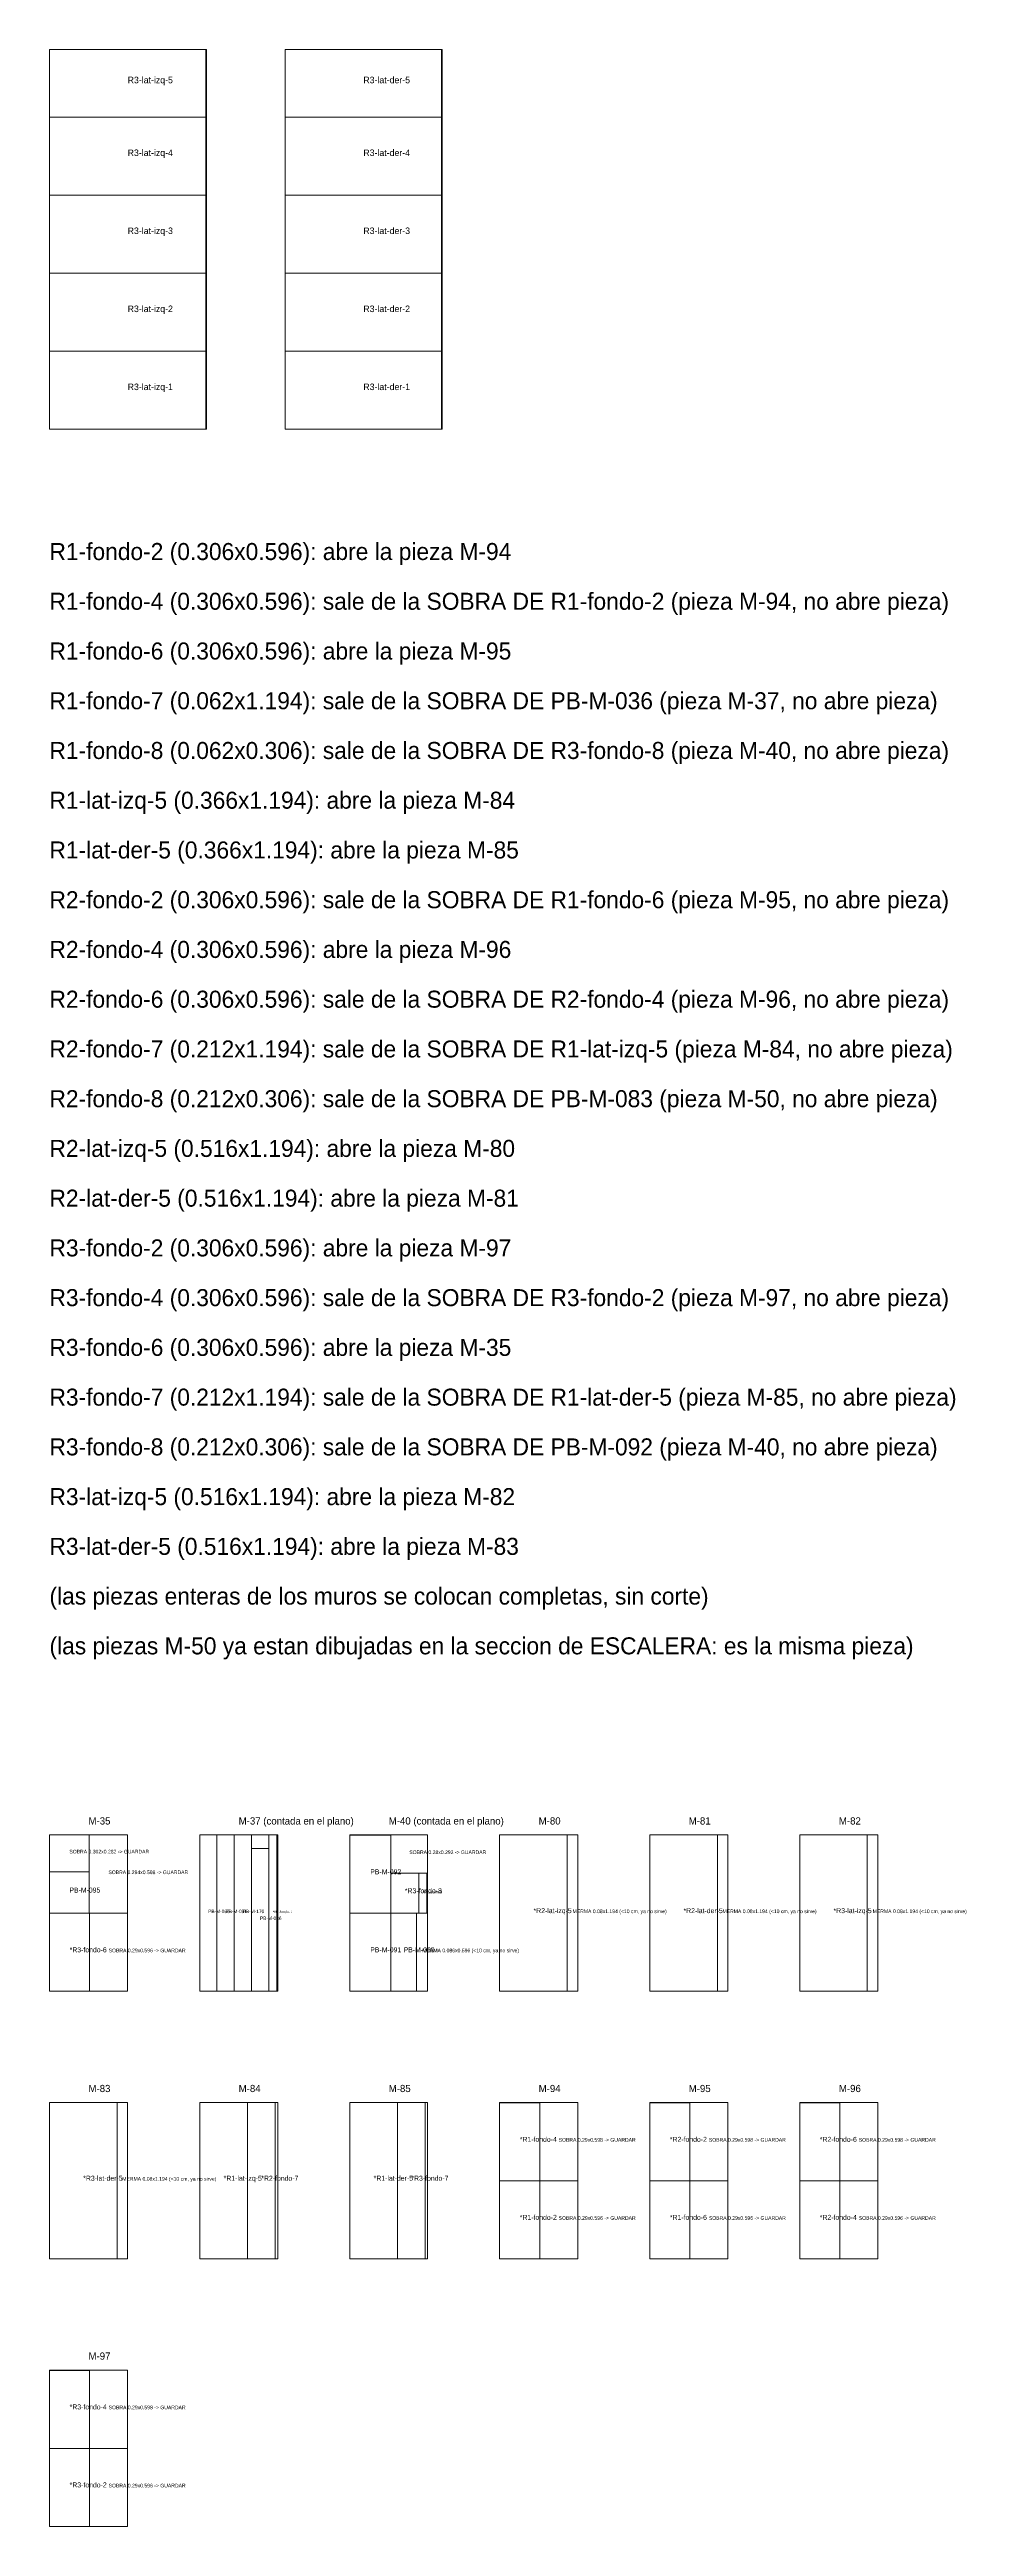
# Model space of a CAD drawing. Header units: metres. Extents: x 272.3 to 354.7, y -132.1 to -56.9.
# Drawn here: x 336.11 to 343.09, y -113.59 to -94.67 of the extents above; entities that cross this region are included whole.
import ezdxf

# ---------------------------------------------------------------- set-up
doc = ezdxf.new("R2010")
doc.units = ezdxf.units.M
for name, color, linetype, lineweight, plot in [('ESCALERA-REGADERA-ZOCLO', 6, 'Continuous', 0, False), ('ESCALERA-REGADERA-ZOCLO-TEXTO', 7, 'Continuous', 0, False), ('PLAN-CORTE-DESPERDICIO', 1, 'Continuous', 0, False), ('PLAN-CORTE-SOBRANTES', 2, 'Continuous', 0, False)]:
    doc.layers.add(name, color=color, linetype=linetype, lineweight=lineweight, plot=plot)

msp = doc.modelspace()

# ---------------------------------------------------------------- linework, layer by layer
at = {"layer": 'ESCALERA-REGADERA-ZOCLO'}
for points in [[(336.108, -97.572), (337.308, -97.572), (337.308, -94.672), (336.108, -94.672)], [(336.108, -95.188), (337.303, -95.188), (337.303, -94.672), (336.108, -94.672)], [(337.909, -97.572), (339.108, -97.572), (339.108, -94.672), (337.909, -94.672)], [(337.909, -95.188), (339.103, -95.188), (339.103, -94.672), (337.909, -94.672)], [(336.108, -95.784), (337.303, -95.784), (337.303, -95.188), (336.108, -95.188)], [(337.909, -95.784), (339.103, -95.784), (339.103, -95.188), (337.909, -95.188)], [(336.108, -96.38), (337.303, -96.38), (337.303, -95.784), (336.108, -95.784)], [(337.909, -96.38), (339.103, -96.38), (339.103, -95.784), (337.909, -95.784)], [(336.108, -96.976), (337.303, -96.976), (337.303, -96.38), (336.108, -96.38)], [(337.909, -96.976), (339.103, -96.976), (339.103, -96.38), (337.909, -96.38)], [(336.108, -97.572), (337.303, -97.572), (337.303, -96.976), (336.108, -96.976)], [(337.909, -97.572), (339.103, -97.572), (339.103, -96.976), (337.909, -96.976)], [(336.108, -109.506), (336.704, -109.506), (336.704, -108.312), (336.108, -108.312)], [(337.255, -109.506), (337.851, -109.506), (337.851, -108.312), (337.255, -108.312)], [(337.255, -109.506), (337.387, -109.506), (337.387, -108.312), (337.255, -108.312)], [(337.387, -109.506), (337.519, -109.506), (337.519, -108.312), (337.387, -108.312)], [(337.519, -109.506), (337.651, -109.506), (337.651, -108.312), (337.519, -108.312)], [(337.651, -109.506), (337.783, -109.506), (337.783, -108.415), (337.651, -108.415)], [(337.783, -109.506), (337.844, -109.506), (337.844, -108.312), (337.783, -108.312)], [(338.401, -109.506), (338.996, -109.506), (338.996, -108.312), (338.401, -108.312)], [(338.401, -108.91), (338.716, -108.91), (338.716, -108.314), (338.401, -108.314)], [(339.546, -109.506), (340.142, -109.506), (340.142, -108.312), (339.546, -108.312)], [(339.546, -109.506), (340.062, -109.506), (340.062, -108.312), (339.546, -108.312)], [(340.692, -109.506), (341.288, -109.506), (341.288, -108.312), (340.692, -108.312)], [(340.692, -109.506), (341.209, -109.506), (341.209, -108.312), (340.692, -108.312)], [(341.839, -109.506), (342.435, -109.506), (342.435, -108.312), (341.839, -108.312)], [(341.839, -109.506), (342.354, -109.506), (342.354, -108.312), (341.839, -108.312)], [(336.108, -108.91), (336.411, -108.91), (336.411, -108.594), (336.108, -108.594)], [(338.716, -108.91), (338.928, -108.91), (338.928, -108.604), (338.716, -108.604)], [(338.928, -108.91), (338.99, -108.91), (338.99, -108.604), (338.928, -108.604)], [(336.108, -109.506), (336.414, -109.506), (336.414, -108.91), (336.108, -108.91)], [(338.401, -109.506), (338.716, -109.506), (338.716, -108.91), (338.401, -108.91)], [(338.716, -109.506), (338.911, -109.506), (338.911, -108.91), (338.716, -108.91)], [(336.108, -111.55), (336.704, -111.55), (336.704, -110.356), (336.108, -110.356)], [(336.108, -111.55), (336.625, -111.55), (336.625, -110.356), (336.108, -110.356)], [(337.255, -111.55), (337.851, -111.55), (337.851, -110.356), (337.255, -110.356)], [(337.255, -111.55), (337.62, -111.55), (337.62, -110.356), (337.255, -110.356)], [(337.62, -111.55), (337.832, -111.55), (337.832, -110.356), (337.62, -110.356)], [(338.401, -111.55), (338.996, -111.55), (338.996, -110.356), (338.401, -110.356)], [(338.401, -111.55), (338.767, -111.55), (338.767, -110.356), (338.401, -110.356)], [(338.767, -111.55), (338.978, -111.55), (338.978, -110.356), (338.767, -110.356)], [(339.546, -111.55), (340.142, -111.55), (340.142, -110.356), (339.546, -110.356)], [(339.546, -110.954), (339.853, -110.954), (339.853, -110.358), (339.546, -110.358)], [(340.692, -111.55), (341.288, -111.55), (341.288, -110.356), (340.692, -110.356)], [(340.692, -110.954), (340.998, -110.954), (340.998, -110.358), (340.692, -110.358)], [(341.839, -111.55), (342.435, -111.55), (342.435, -110.356), (341.839, -110.356)], [(341.839, -110.954), (342.144, -110.954), (342.144, -110.358), (341.839, -110.358)], [(339.546, -111.55), (339.853, -111.55), (339.853, -110.954), (339.546, -110.954)], [(340.692, -111.55), (340.998, -111.55), (340.998, -110.954), (340.692, -110.954)], [(341.839, -111.55), (342.144, -111.55), (342.144, -110.954), (341.839, -110.954)], [(336.108, -113.594), (336.704, -113.594), (336.704, -112.4), (336.108, -112.4)], [(336.108, -112.998), (336.414, -112.998), (336.414, -112.402), (336.108, -112.402)], [(336.108, -113.594), (336.414, -113.594), (336.414, -112.998), (336.108, -112.998)]]:
    msp.add_lwpolyline(points, close=True, dxfattribs=at)
at = {"layer": 'PLAN-CORTE-DESPERDICIO'}
for points in [[(340.062, -109.506), (340.142, -109.506), (340.142, -108.312), (340.062, -108.312)], [(341.209, -109.506), (341.288, -109.506), (341.288, -108.312), (341.209, -108.312)], [(342.354, -109.506), (342.435, -109.506), (342.435, -108.312), (342.354, -108.312)], [(338.911, -109.506), (338.996, -109.506), (338.996, -108.91), (338.911, -108.91)], [(336.625, -111.55), (336.704, -111.55), (336.704, -110.356), (336.625, -110.356)]]:
    msp.add_lwpolyline(points, close=True, dxfattribs=at)
at = {"layer": 'PLAN-CORTE-SOBRANTES'}
for points in [[(336.108, -108.594), (336.411, -108.594), (336.411, -108.312), (336.108, -108.312)], [(336.411, -108.91), (336.704, -108.91), (336.704, -108.312), (336.411, -108.312)], [(337.651, -108.415), (337.783, -108.415), (337.783, -108.312), (337.651, -108.312)], [(338.716, -108.604), (338.996, -108.604), (338.996, -108.312), (338.716, -108.312)], [(336.414, -109.506), (336.704, -109.506), (336.704, -108.91), (336.414, -108.91)], [(339.853, -110.954), (340.142, -110.954), (340.142, -110.356), (339.853, -110.356)], [(340.998, -110.954), (341.288, -110.954), (341.288, -110.356), (340.998, -110.356)], [(342.144, -110.954), (342.435, -110.954), (342.435, -110.356), (342.144, -110.356)], [(339.853, -111.55), (340.142, -111.55), (340.142, -110.954), (339.853, -110.954)], [(340.998, -111.55), (341.288, -111.55), (341.288, -110.954), (340.998, -110.954)], [(342.144, -111.55), (342.435, -111.55), (342.435, -110.954), (342.144, -110.954)], [(336.414, -112.998), (336.704, -112.998), (336.704, -112.4), (336.414, -112.4)], [(336.414, -113.594), (336.704, -113.594), (336.704, -112.998), (336.414, -112.998)]]:
    msp.add_lwpolyline(points, close=True, dxfattribs=at)

# ---------------------------------------------------------------- texts
at = {"layer": 'ESCALERA-REGADERA-ZOCLO-TEXTO'}
for s, height, p in [('R3-lat-izq-5', 0.05, (336.705, -94.93)), ('R3-lat-der-5', 0.05, (338.505, -94.93)), ('R3-lat-izq-4', 0.05, (336.705, -95.486)), ('R3-lat-der-4', 0.05, (338.505, -95.486)), ('R3-lat-izq-3', 0.05, (336.705, -96.082)), ('R3-lat-der-3', 0.05, (338.505, -96.082)), ('R3-lat-izq-2', 0.05, (336.705, -96.678)), ('R3-lat-der-2', 0.05, (338.505, -96.678)), ('R3-lat-izq-1', 0.05, (336.705, -97.274)), ('R3-lat-der-1', 0.05, (338.505, -97.274)), ('R1-fondo-2 (0.306x0.596): abre la pieza M-94', 0.13, (336.108, -98.572)), ('R1-fondo-4 (0.306x0.596): sale de la SOBRA DE R1-fondo-2 (pieza M-94, no abre pieza)', 0.13, (336.108, -98.952)), ('R1-fondo-6 (0.306x0.596): abre la pieza M-95', 0.13, (336.108, -99.332)), ('R1-fondo-7 (0.062x1.194): sale de la SOBRA DE PB-M-036 (pieza M-37, no abre pieza)', 0.13, (336.108, -99.712)), ('R1-fondo-8 (0.062x0.306): sale de la SOBRA DE R3-fondo-8 (pieza M-40, no abre pieza)', 0.13, (336.108, -100.092)), ('R1-lat-izq-5 (0.366x1.194): abre la pieza M-84', 0.13, (336.108, -100.472)), ('R1-lat-der-5 (0.366x1.194): abre la pieza M-85', 0.13, (336.108, -100.852)), ('R2-fondo-2 (0.306x0.596): sale de la SOBRA DE R1-fondo-6 (pieza M-95, no abre pieza)', 0.13, (336.108, -101.232)), ('R2-fondo-4 (0.306x0.596): abre la pieza M-96', 0.13, (336.108, -101.612)), ('R2-fondo-6 (0.306x0.596): sale de la SOBRA DE R2-fondo-4 (pieza M-96, no abre pieza)', 0.13, (336.108, -101.992)), ('R2-fondo-7 (0.212x1.194): sale de la SOBRA DE R1-lat-izq-5 (pieza M-84, no abre pieza)', 0.13, (336.108, -102.372)), ('R2-fondo-8 (0.212x0.306): sale de la SOBRA DE PB-M-083 (pieza M-50, no abre pieza)', 0.13, (336.108, -102.752)), ('R2-lat-izq-5 (0.516x1.194): abre la pieza M-80', 0.13, (336.108, -103.132)), ('R2-lat-der-5 (0.516x1.194): abre la pieza M-81', 0.13, (336.108, -103.512)), ('R3-fondo-2 (0.306x0.596): abre la pieza M-97', 0.13, (336.108, -103.892)), ('R3-fondo-4 (0.306x0.596): sale de la SOBRA DE R3-fondo-2 (pieza M-97, no abre pieza)', 0.13, (336.108, -104.272)), ('R3-fondo-6 (0.306x0.596): abre la pieza M-35', 0.13, (336.108, -104.652)), ('R3-fondo-7 (0.212x1.194): sale de la SOBRA DE R1-lat-der-5 (pieza M-85, no abre pieza)', 0.13, (336.108, -105.032)), ('R3-fondo-8 (0.212x0.306): sale de la SOBRA DE PB-M-092 (pieza M-40, no abre pieza)', 0.13, (336.108, -105.412)), ('R3-lat-izq-5 (0.516x1.194): abre la pieza M-82', 0.13, (336.108, -105.792)), ('R3-lat-der-5 (0.516x1.194): abre la pieza M-83', 0.13, (336.108, -106.172)), ('(las piezas enteras de los muros se colocan completas, sin corte)', 0.13, (336.108, -106.552)), ('(las piezas M-50 ya estan dibujadas en la seccion de ESCALERA: es la misma pieza)', 0.13, (336.108, -106.932)), ('M-35', 0.055, (336.406, -108.232)), ('M-37 (contada en el plano)', 0.055, (337.553, -108.232)), ('M-40 (contada en el plano)', 0.055, (338.699, -108.232)), ('M-80', 0.055, (339.844, -108.232)), ('M-81', 0.055, (340.99, -108.232)), ('M-82', 0.055, (342.137, -108.232)), ('SOBRA 0.302x0.282 -> GUARDAR', 0.028, (336.26, -108.453)), ('SOBRA 0.294x0.598 -> GUARDAR', 0.028, (336.558, -108.611)), ('PB-M-092', 0.038, (338.558, -108.612)), ('SOBRA 0.28x0.292 -> GUARDAR', 0.028, (338.856, -108.458)), ('PB-M-095', 0.038, (336.26, -108.752)), ('*R3-fondo-8', 0.038, (338.822, -108.757)), ('*R1-fondo-8', 0.02, (338.959, -108.757)), ('PB-M-066', 0.0264, (337.32, -108.909)), ('PB-M-051', 0.0264, (337.452, -108.909)), ('PB-M-170', 0.0264, (337.584, -108.909)), ('PB-M-036', 0.0264, (337.716, -108.961)), ('*R1-fondo-7', 0.02, (337.813, -108.909)), ('*R2-lat-izq-5', 0.038, (339.805, -108.909)), ('MERMA 0.08x1.194 (<10 cm, ya no sirve)', 0.028, (340.103, -108.909)), ('*R2-lat-der-5', 0.038, (340.95, -108.909)), ('MERMA 0.08x1.194 (<10 cm, ya no sirve)', 0.028, (341.248, -108.909)), ('*R3-lat-izq-5', 0.038, (342.096, -108.909)), ('MERMA 0.08x1.194 (<10 cm, ya no sirve)', 0.028, (342.395, -108.909)), ('*R3-fondo-6', 0.038, (336.262, -109.208)), ('SOBRA 0.29x0.596 -> GUARDAR', 0.028, (336.56, -109.208)), ('PB-M-091', 0.038, (338.558, -109.208)), ('PB-M-069', 0.038, (338.813, -109.208)), ('MERMA 0.086x0.596 (<10 cm, ya no sirve)', 0.028, (338.954, -109.208)), ('M-83', 0.055, (336.406, -110.276)), ('M-84', 0.055, (337.553, -110.276)), ('M-85', 0.055, (338.699, -110.276)), ('M-94', 0.055, (339.844, -110.276)), ('M-95', 0.055, (340.99, -110.276)), ('M-96', 0.055, (342.137, -110.276)), ('*R1-fondo-4', 0.038, (339.7, -110.656)), ('SOBRA 0.29x0.598 -> GUARDAR', 0.028, (339.997, -110.655)), ('*R2-fondo-2', 0.038, (340.846, -110.656)), ('SOBRA 0.29x0.598 -> GUARDAR', 0.028, (341.144, -110.655)), ('*R2-fondo-6', 0.038, (341.991, -110.656)), ('SOBRA 0.29x0.598 -> GUARDAR', 0.028, (342.289, -110.655)), ('*R3-lat-der-5', 0.038, (336.366, -110.953)), ('MERMA 0.08x1.194 (<10 cm, ya no sirve)', 0.028, (336.664, -110.953)), ('*R1-lat-izq-5', 0.038, (337.438, -110.953)), ('*R2-fondo-7', 0.038, (337.726, -110.953)), ('*R1-lat-der-5', 0.038, (338.584, -110.953)), ('*R3-fondo-7', 0.038, (338.872, -110.953)), ('*R1-fondo-2', 0.038, (339.7, -111.252)), ('SOBRA 0.29x0.596 -> GUARDAR', 0.028, (339.997, -111.252)), ('*R1-fondo-6', 0.038, (340.846, -111.252)), ('SOBRA 0.29x0.596 -> GUARDAR', 0.028, (341.144, -111.252)), ('*R2-fondo-4', 0.038, (341.991, -111.252)), ('SOBRA 0.29x0.596 -> GUARDAR', 0.028, (342.289, -111.252)), ('M-97', 0.055, (336.406, -112.32)), ('*R3-fondo-4', 0.038, (336.262, -112.7)), ('SOBRA 0.29x0.598 -> GUARDAR', 0.028, (336.56, -112.699)), ('*R3-fondo-2', 0.038, (336.262, -113.296)), ('SOBRA 0.29x0.596 -> GUARDAR', 0.028, (336.56, -113.296))]:
    msp.add_text(s, height=height, dxfattribs=at).set_placement(p)

doc.saveas('drawing.dxf')
